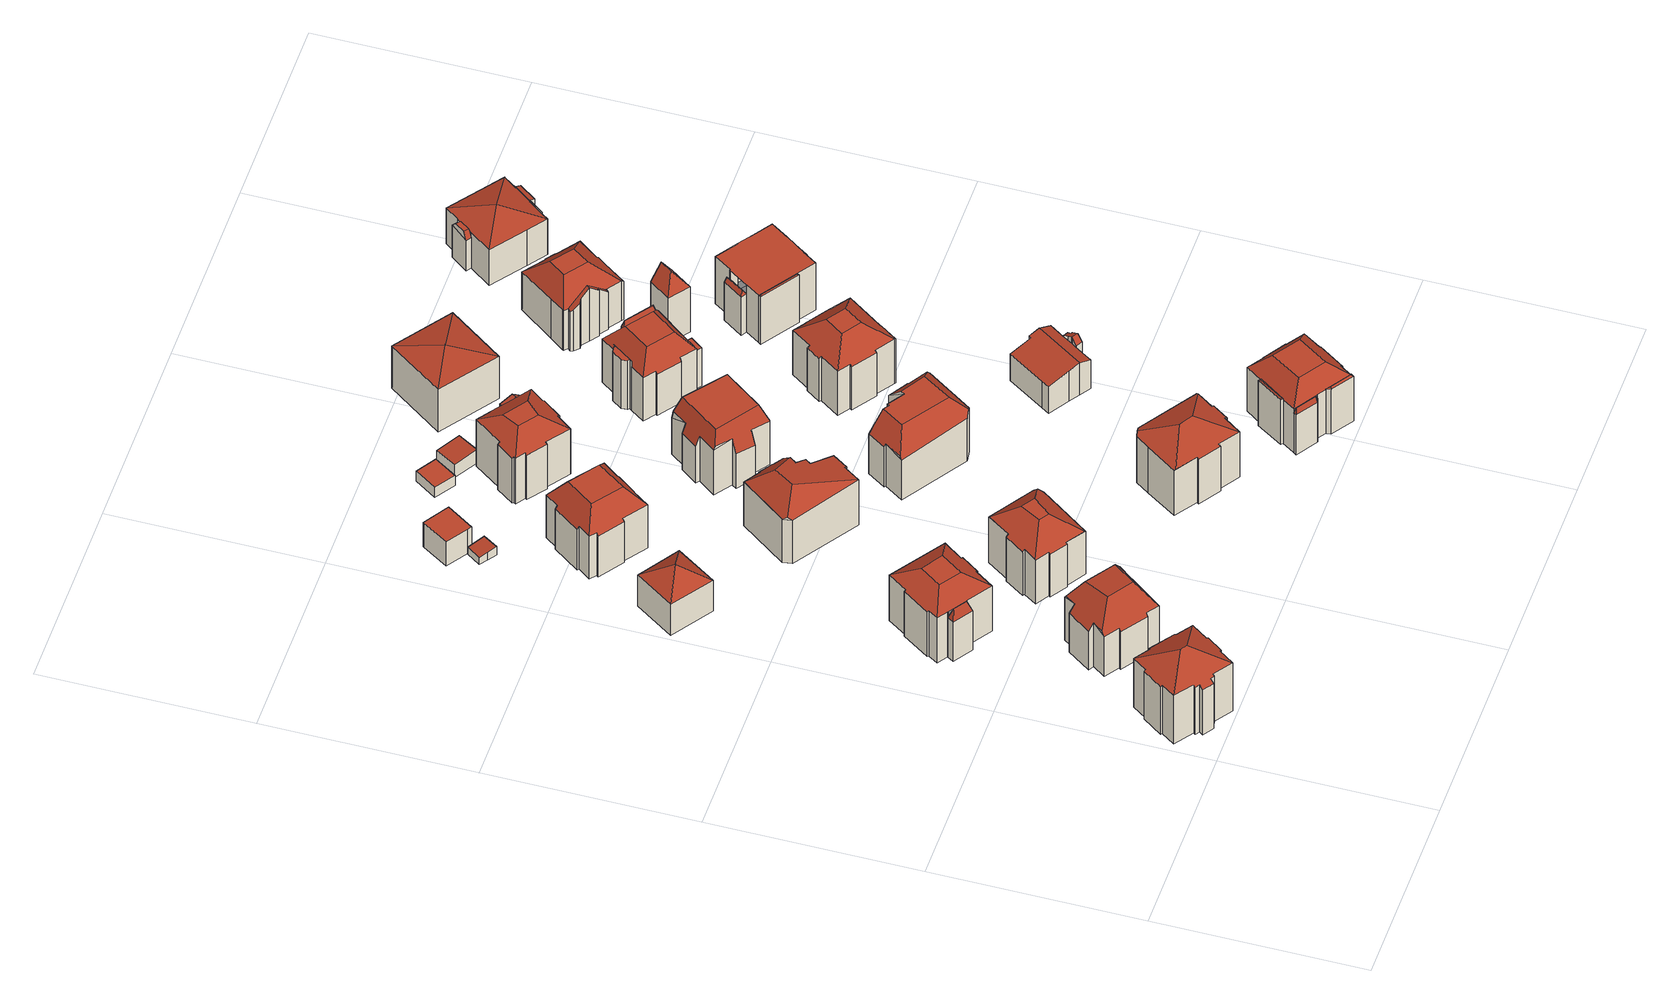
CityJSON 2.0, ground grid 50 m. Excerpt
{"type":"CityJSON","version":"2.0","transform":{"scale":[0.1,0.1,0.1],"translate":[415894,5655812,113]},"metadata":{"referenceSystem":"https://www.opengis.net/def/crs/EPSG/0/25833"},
"CityObjects":{
"building1":{"type":"Building","attributes":{"Dachtyp_tdc":"tdcHipRoof","Gemeindeschluessel":14612000,"Dachneigung":32.27,"QualitaetDacherkennung":60,"Geometrietyp2DReferenz":"3000","measuredHeight":19.19,"function":"31001_9998","roofType":"3200"},"geometry":[{"type":"Solid","lod":"2","boundaries":[[[[0,1,2,3]],[[1,4,5,2]],[[4,6,7,5]],[[6,8,9,7]],[[8,10,11,9]],[[4,1,0,12,13,14,15]],[[16,17,18,19,20,21,22]],[[14,23,24,25,26,16,22,15]],[[21,27,28,29,30,31,10,8,6,4,15,22]],[[11,32,33,34,35,36,37,38,39,40,41,42,43,44,45,46,47,48,49,3,2,5,7,9]],[[10,31,32,11]],[[31,30,33,32]],[[30,29,34,33]],[[29,28,35,34]],[[28,27,36,35]],[[27,21,37,36]],[[21,20,38,37]],[[20,19,39,38]],[[19,18,40,39]],[[18,17,41,40]],[[17,16,42,41]],[[16,26,43,42]],[[26,25,44,43]],[[25,24,45,44]],[[24,23,46,45]],[[23,14,47,46]],[[14,13,48,47]],[[13,12,49,48]],[[12,0,3,49]]]],"semantics":{"surfaces":[{"type":"WallSurface"},{"type":"RoofSurface"},{"type":"GroundSurface"}],"values":[[0,0,0,0,0,1,1,1,1,2,0,0,0,0,0,0,0,0,0,0,0,0,0,0,0,0,0,0,0]]}}]},
"building2":{"type":"Building","attributes":{"Dachtyp_tdc":"tdcFreeFormRoof","Gemeindeschluessel":14612000,"Dachneigung":58.88,"QualitaetDacherkennung":31,"Geometrietyp2DReferenz":"3000","measuredHeight":18.79,"function":"31001_9998","roofType":"5000"},"geometry":[{"type":"Solid","lod":"2","boundaries":[[[[50,51,52,53]],[[51,54,55,52]],[[54,56,57,55]],[[56,58,59,57]],[[58,60,61,59]],[[60,62,63,61]],[[62,64,65,63]],[[64,66,67,65]],[[66,68,69,67]],[[68,70,71,69]],[[70,72,73,71]],[[72,74,75,73]],[[74,76,77,75]],[[76,78,79,77]],[[78,80,81,79]],[[80,82,83,81]],[[82,84,85,83]],[[84,86,87,85]],[[86,88,89,87]],[[88,90,91,89]],[[90,92,93,91]],[[92,50,53,93]],[[94,95,51,50,92,90,88,86,96]],[[97,98,60,58,56,54,95,94]],[[72,70,68,66,64,62,98,97,99,100]],[[80,78,76,74,100,99,96,86,84,82]],[[96,99,97,94]],[[54,51,95]],[[74,72,100]],[[62,60,98]],[[53,52,55,57,59,61,63,65,67,69,71,73,75,77,79,81,83,85,87,89,91,93]]]],"semantics":{"surfaces":[{"type":"WallSurface"},{"type":"RoofSurface"},{"type":"GroundSurface"}],"values":[[0,0,0,0,0,0,0,0,0,0,0,0,0,0,0,0,0,0,0,0,0,0,1,1,1,1,1,0,0,0,2]]}}]},
"building3":{"type":"Building","attributes":{"Gemeindeschluessel":14612000,"Geometrietyp2DReferenz":"3000","function":"31001_9998","roofType":"9999"},"children":["building3-1","building3-2"]},
"building3-1":{"type":"BuildingPart","attributes":{"Dachtyp_tdc":"tdcCutTentRoof","Dachneigung":31.02,"QualitaetDacherkennung":62,"Geometrietyp2DReferenz":"3000","measuredHeight":16.84,"roofType":"9999"},"parents":["building3"],"geometry":[{"type":"MultiSurface","lod":"2","boundaries":[[[101,102,103,104]],[[102,105,106,103]],[[105,107,108,109,106]],[[110,111,112,113,114]],[[111,115,116,112]],[[115,117,118,116]],[[117,119,120,118]],[[119,121,122,120]],[[121,123,124,122]],[[123,125,126,124]],[[125,127,128,126]],[[127,129,130,128]],[[129,131,132,130]],[[131,101,104,132]],[[115,111,110,107,105,133,134]],[[125,123,121,119,117,115,134,135]],[[127,125,135,136]],[[105,102,101,131,129,127,136,133]],[[136,135,134,133]],[[104,103,106,109,113,112,116,118,120,122,124,126,128,130,132]]],"semantics":{"surfaces":[{"type":"WallSurface"},{"type":"RoofSurface"},{"type":"GroundSurface"}],"values":[0,0,0,0,0,0,0,0,0,0,0,0,0,0,1,1,1,1,1,2]}}]},
"building3-2":{"type":"BuildingPart","attributes":{"Dachtyp_tdc":"tdcFreeFormRoof","Dachneigung":72.31,"QualitaetDacherkennung":25,"Geometrietyp2DReferenz":"3000","measuredHeight":14.94,"roofType":"5000"},"parents":["building3"],"geometry":[{"type":"MultiSurface","lod":"2","boundaries":[[[108,137,138,109]],[[137,139,140,138]],[[139,114,113,140]],[[141,114,139]],[[142,141,139,137]],[[142,137,108]],[[141,142,108,114]],[[109,138,140,113]]],"semantics":{"surfaces":[{"type":"WallSurface"},{"type":"RoofSurface"},{"type":"GroundSurface"}],"values":[0,0,0,1,1,1,1,2]}}]},
"building4":{"type":"Building","attributes":{"Dachtyp_tdc":"tdcTentRoof","Gemeindeschluessel":14612000,"Dachneigung":35.31,"QualitaetDacherkennung":67,"Geometrietyp2DReferenz":"3000","measuredHeight":13.45,"function":"31001_9998","roofType":"3500"},"geometry":[{"type":"Solid","lod":"2","boundaries":[[[[143,144,145,146]],[[144,147,148,145]],[[147,149,150,148]],[[149,143,146,150]],[[144,143,151]],[[147,144,151]],[[149,147,151]],[[143,149,151]],[[146,145,148,150]]]],"semantics":{"surfaces":[{"type":"WallSurface"},{"type":"RoofSurface"},{"type":"GroundSurface"}],"values":[[0,0,0,0,1,1,1,1,2]]}}]},
"building5":{"type":"Building","attributes":{"Dachtyp_tdc":"tdcFreeFormRoof","Gemeindeschluessel":14612000,"Dachneigung":37.98,"QualitaetDacherkennung":47,"Geometrietyp2DReferenz":"3000","measuredHeight":17.77,"function":"31001_9998","roofType":"5000"},"geometry":[{"type":"Solid","lod":"2","boundaries":[[[[152,153,154,155]],[[153,156,157,154]],[[156,158,159,157]],[[158,160,161,159]],[[160,162,163,161]],[[162,164,165,163]],[[164,166,167,165]],[[166,168,169,167]],[[168,170,171,169]],[[170,172,173,171]],[[172,174,175,173]],[[174,176,177,175]],[[176,178,179,177]],[[178,152,155,179]],[[180,181,162,160,158,182,183]],[[164,181,180,184,185,166]],[[170,168,185,184,186,187,176,174,172]],[[186,183,182,156,153,152,178,187]],[[184,180,183,186]],[[164,162,181]],[[168,166,185]],[[178,176,187]],[[158,156,182]],[[155,154,157,159,161,163,165,167,169,171,173,175,177,179]]]],"semantics":{"surfaces":[{"type":"WallSurface"},{"type":"RoofSurface"},{"type":"GroundSurface"}],"values":[[0,0,0,0,0,0,0,0,0,0,0,0,0,0,1,1,1,1,1,0,0,0,0,2]]}}]},
"building6":{"type":"Building","attributes":{"Dachtyp_tdc":"tdcPolyFlatRoof","Gemeindeschluessel":14612000,"Dachneigung":5.12,"QualitaetDacherkennung":54,"Geometrietyp2DReferenz":"3000","measuredHeight":2.5,"function":"31001_9998","roofType":"2100"},"geometry":[{"type":"Solid","lod":"2","boundaries":[[[[188,189,190,191]],[[189,192,193,190]],[[192,194,195,193]],[[194,196,197,195]],[[196,198,199,197]],[[198,188,191,199]],[[198,196,194,192,189,188]],[[191,190,193,195,197,199]]]],"semantics":{"surfaces":[{"type":"WallSurface"},{"type":"RoofSurface"},{"type":"GroundSurface"}],"values":[[0,0,0,0,0,0,1,2]]}}]},
"building7":{"type":"Building","attributes":{"Dachtyp_tdc":"tdcPolyFlatRoof","Gemeindeschluessel":14612000,"Dachneigung":0,"QualitaetDacherkennung":75,"Geometrietyp2DReferenz":"3000","measuredHeight":7.37,"function":"31001_9998","roofType":"1000"},"geometry":[{"type":"Solid","lod":"2","boundaries":[[[[200,201,202,203]],[[201,204,205,202]],[[204,206,207,205]],[[206,208,209,207]],[[208,210,211,209]],[[210,200,203,211]],[[210,208,206,204,201,200]],[[203,202,205,207,209,211]]]],"semantics":{"surfaces":[{"type":"WallSurface"},{"type":"RoofSurface"},{"type":"GroundSurface"}],"values":[[0,0,0,0,0,0,1,2]]}}]},
"building8":{"type":"Building","attributes":{"Dachtyp_tdc":"tdcCutTentRoof","Gemeindeschluessel":14612000,"Dachneigung":49.96,"QualitaetDacherkennung":44,"Geometrietyp2DReferenz":"3000","measuredHeight":17.8,"function":"31001_9998","roofType":"9999"},"geometry":[{"type":"Solid","lod":"2","boundaries":[[[[212,213,214,215]],[[213,216,217,214]],[[216,218,219,217]],[[218,220,221,219]],[[220,222,223,221]],[[222,224,225,223]],[[224,226,227,225]],[[226,228,229,227]],[[228,230,231,229]],[[230,232,233,231]],[[232,234,235,233]],[[234,236,237,235]],[[236,238,239,237]],[[238,240,241,239]],[[240,242,243,241]],[[242,244,245,243]],[[244,246,247,245]],[[246,248,249,247]],[[248,250,251,249]],[[250,212,215,251]],[[226,224,222,220,218,216,252,253]],[[236,234,232,230,228,226,253,254]],[[246,244,242,240,238,236,254,255]],[[216,213,212,250,248,246,255,252]],[[255,254,253,252]],[[215,214,217,219,221,223,225,227,229,231,233,235,237,239,241,243,245,247,249,251]]]],"semantics":{"surfaces":[{"type":"WallSurface"},{"type":"RoofSurface"},{"type":"GroundSurface"}],"values":[[0,0,0,0,0,0,0,0,0,0,0,0,0,0,0,0,0,0,0,0,1,1,1,1,1,2]]}}]},
"building9":{"type":"Building","attributes":{"Dachtyp_tdc":"tdcFreeFormRoof","Gemeindeschluessel":14612000,"Dachneigung":15.79,"QualitaetDacherkennung":18,"Geometrietyp2DReferenz":"3000","measuredHeight":17.96,"function":"31001_9998","roofType":"5000"},"geometry":[{"type":"Solid","lod":"2","boundaries":[[[[256,257,258,259]],[[257,260,261,258]],[[260,262,263,261]],[[262,264,265,263]],[[264,266,267,265]],[[266,268,269,267]],[[268,270,271,269]],[[270,272,273,271]],[[272,274,275,273]],[[274,276,277,275]],[[276,278,279,277]],[[278,280,281,279]],[[280,282,283,281]],[[282,284,285,283]],[[284,256,259,285]],[[286,284,282,280,278,276,274,287,288]],[[268,289,290,291,270]],[[290,288,287,272,291]],[[266,264,262,260,257,256,286,288,290,289]],[[272,270,291]],[[274,272,287]],[[256,284,286]],[[268,266,289]],[[259,258,261,263,265,267,269,271,273,275,277,279,281,283,285]]]],"semantics":{"surfaces":[{"type":"WallSurface"},{"type":"RoofSurface"},{"type":"GroundSurface"}],"values":[[0,0,0,0,0,0,0,0,0,0,0,0,0,0,0,1,1,1,1,0,0,0,0,2]]}}]},
"building10":{"type":"Building","attributes":{"Dachtyp_tdc":"tdcPolyFlatRoof","Gemeindeschluessel":14612000,"Dachneigung":0,"QualitaetDacherkennung":70,"Geometrietyp2DReferenz":"3000","measuredHeight":3.01,"function":"31001_9998","roofType":"1000"},"geometry":[{"type":"Solid","lod":"2","boundaries":[[[[292,293,294,295]],[[293,296,297,294]],[[296,298,299,297]],[[298,292,295,299]],[[298,296,293,292]],[[295,294,297,299]]]],"semantics":{"surfaces":[{"type":"WallSurface"},{"type":"RoofSurface"},{"type":"GroundSurface"}],"values":[[0,0,0,0,1,2]]}}]},
"building11":{"type":"Building","attributes":{"Dachtyp_tdc":"tdcFreeFormRoof","Gemeindeschluessel":14612000,"Dachneigung":26.12,"QualitaetDacherkennung":54,"Geometrietyp2DReferenz":"3000","measuredHeight":17.51,"function":"31001_9998","roofType":"5000"},"geometry":[{"type":"Solid","lod":"2","boundaries":[[[[300,301,302,303]],[[301,304,305,302]],[[304,306,307,305]],[[306,308,309,307]],[[308,310,311,309]],[[310,312,313,311]],[[312,314,315,313]],[[314,316,317,315]],[[316,318,319,317]],[[318,320,321,319]],[[320,322,323,321]],[[322,324,325,323]],[[324,326,327,325]],[[326,300,303,327]],[[320,328,329,300,326,324,322]],[[330,331,314,312,310,332]],[[329,328,318,316,331,330]],[[304,301,300,329,330,332,308,306]],[[316,314,331]],[[320,318,328]],[[310,308,332]],[[303,302,305,307,309,311,313,315,317,319,321,323,325,327]]]],"semantics":{"surfaces":[{"type":"WallSurface"},{"type":"RoofSurface"},{"type":"GroundSurface"}],"values":[[0,0,0,0,0,0,0,0,0,0,0,0,0,0,1,1,1,1,0,0,0,2]]}}]},
"building12":{"type":"Building","attributes":{"Gemeindeschluessel":14612000,"Geometrietyp2DReferenz":"3000","function":"31001_9998","roofType":"9999"},"children":["building12-1","building12-2"]},
"building12-1":{"type":"BuildingPart","attributes":{"Dachtyp_tdc":"tdcCutTentRoof","Dachneigung":35.11,"QualitaetDacherkennung":45,"Geometrietyp2DReferenz":"3000","measuredHeight":17.32,"roofType":"9999"},"parents":["building12"],"geometry":[{"type":"MultiSurface","lod":"2","boundaries":[[[333,334,335,336]],[[334,337,338,335]],[[337,339,340,341,338]],[[342,343,344,345,346]],[[343,347,348,344]],[[347,349,350,348]],[[349,351,352,350]],[[351,353,354,352]],[[355,356,357,358]],[[356,359,360,357]],[[359,361,362,360]],[[361,363,364,362]],[[363,333,336,364]],[[365,366,367,368,339,337,369,370]],[[349,347,343,342,371,365,370,372]],[[359,356,355,353,351,349,372,373]],[[337,334,333,363,361,359,373,369]],[[373,372,370,369]],[[336,335,338,341,374,375,376,345,344,348,350,352,354,358,357,360,362,364]],[[353,355,358,354]]],"semantics":{"surfaces":[{"type":"WallSurface"},{"type":"RoofSurface"},{"type":"GroundSurface"}],"values":[0,0,0,0,0,0,0,0,0,0,0,0,0,1,1,1,1,1,2,0]}}]},
"building12-2":{"type":"BuildingPart","attributes":{"Dachtyp_tdc":"tdcGableRoof","Dachneigung":39.19,"QualitaetDacherkennung":22,"Geometrietyp2DReferenz":"3000","measuredHeight":14.59,"roofType":"3100"},"parents":["building12"],"geometry":[{"type":"MultiSurface","lod":"2","boundaries":[[[377,346,345,378]],[[340,379,380,341]],[[379,381,382,380]],[[381,383,384,382]],[[383,385,386,384]],[[385,387,388,386]],[[387,389,390,388]],[[389,377,378,390]],[[385,383,381,379,340,368,391]],[[391,366,392,393,346,377,389,387,385]],[[378,345,376,375,374,341,380,382,384,386,388,390]]],"semantics":{"surfaces":[{"type":"WallSurface"},{"type":"RoofSurface"},{"type":"GroundSurface"}],"values":[0,0,0,0,0,0,0,0,1,1,2]}}]},
"building13":{"type":"Building","attributes":{"Dachtyp_tdc":"tdcPolyFlatRoof","Gemeindeschluessel":14612000,"Dachneigung":2.71,"QualitaetDacherkennung":81,"Geometrietyp2DReferenz":"3000","measuredHeight":4.21,"function":"31001_9998","roofType":"2100"},"geometry":[{"type":"Solid","lod":"2","boundaries":[[[[394,395,396,397]],[[395,398,399,396]],[[398,400,401,399]],[[400,394,397,401]],[[400,398,395,394]],[[397,396,399,401]]]],"semantics":{"surfaces":[{"type":"WallSurface"},{"type":"RoofSurface"},{"type":"GroundSurface"}],"values":[[0,0,0,0,1,2]]}}]},
"building14":{"type":"Building","attributes":{"Dachtyp_tdc":"tdcFreeFormRoof","Gemeindeschluessel":14612000,"Dachneigung":0.141,"QualitaetDacherkennung":58,"Geometrietyp2DReferenz":"3000","measuredHeight":17.93,"function":"31001_9998","roofType":"5000"},"geometry":[{"type":"Solid","lod":"2","boundaries":[[[[402,403,404,405]],[[403,406,407,404]],[[406,408,409,407]],[[408,410,411,409]],[[410,412,413,411]],[[412,414,415,413]],[[414,416,417,415]],[[416,418,419,417]],[[418,420,421,419]],[[420,422,423,421]],[[422,424,425,423]],[[424,426,427,425]],[[426,428,429,427]],[[428,430,431,429]],[[430,432,433,431]],[[432,402,405,433]],[[416,434,435,436,437,422,420,418]],[[432,430,428,426,424,437,436,438,439]],[[440,441,410,408,406,403,402,439,438]],[[435,434,414,412,441,440]],[[436,435,440,438]],[[412,410,441]],[[416,414,434]],[[402,432,439]],[[424,422,437]],[[405,404,407,409,411,413,415,417,419,421,423,425,427,429,431,433]]]],"semantics":{"surfaces":[{"type":"WallSurface"},{"type":"RoofSurface"},{"type":"GroundSurface"}],"values":[[0,0,0,0,0,0,0,0,0,0,0,0,0,0,0,0,1,1,1,1,1,0,0,0,0,2]]}}]},
"building15":{"type":"Building","attributes":{"Dachtyp_tdc":"tdcFreeFormRoof","Gemeindeschluessel":14612000,"Dachneigung":48.61,"QualitaetDacherkennung":33,"Geometrietyp2DReferenz":"3000","measuredHeight":17.65,"function":"31001_9998","roofType":"5000"},"geometry":[{"type":"Solid","lod":"2","boundaries":[[[[442,443,444,445]],[[443,446,447,444]],[[446,448,449,447]],[[448,450,451,449]],[[450,452,453,451]],[[452,454,455,453]],[[454,456,457,455]],[[456,458,459,457]],[[458,460,461,459]],[[460,462,463,461]],[[462,464,465,463]],[[464,466,467,465]],[[466,442,445,467]],[[468,469,448,446,443,470]],[[460,458,456,471,472,473]],[[462,473,472,474,475,464]],[[466,475,474,468,470,442]],[[474,472,471,454,452,450,469,468]],[[443,442,470]],[[466,464,475]],[[450,448,469]],[[456,454,471]],[[462,460,473]],[[445,444,447,449,451,453,455,457,459,461,463,465,467]]]],"semantics":{"surfaces":[{"type":"WallSurface"},{"type":"RoofSurface"},{"type":"GroundSurface"}],"values":[[0,0,0,0,0,0,0,0,0,0,0,0,0,1,1,1,1,1,0,0,0,0,0,2]]}}]},
"building16":{"type":"Building","attributes":{"Gemeindeschluessel":14612000,"Geometrietyp2DReferenz":"3000","function":"31001_9998","roofType":"9999"},"children":["building16-1","building16-2","building16-3","building16-4"]},
"building16-1":{"type":"BuildingPart","attributes":{"Dachtyp_tdc":"tdcCutTentRoof","Dachneigung":43.69,"QualitaetDacherkennung":58,"Geometrietyp2DReferenz":"3000","measuredHeight":17.51,"roofType":"9999"},"parents":["building16"],"geometry":[{"type":"MultiSurface","lod":"2","boundaries":[[[476,477,478,479,480]],[[481,482,483,484]],[[482,485,486,483]],[[485,487,488,486]],[[487,489,490,488]],[[489,491,492,490]],[[491,493,494,492]],[[493,495,496,494]],[[495,497,498,496]],[[497,499,500,498]],[[499,501,502,500]],[[501,503,504,502]],[[505,506,507,508,509]],[[482,481,477,476,510,511]],[[493,491,489,487,485,482,511,512]],[[503,501,499,497,495,493,512,513]],[[476,506,505,503,513,510]],[[513,512,511,510]],[[479,478,484,483,486,488,490,492,494,496,498,500,502,504,509,508]]],"semantics":{"surfaces":[{"type":"WallSurface"},{"type":"RoofSurface"},{"type":"GroundSurface"}],"values":[0,0,0,0,0,0,0,0,0,0,0,0,0,1,1,1,1,1,2]}}]},
"building16-2":{"type":"BuildingPart","attributes":{"Dachtyp_tdc":"tdcFreeFormRoof","Dachneigung":39.72,"QualitaetDacherkennung":16,"Geometrietyp2DReferenz":"3000","measuredHeight":14.08,"roofType":"5000"},"parents":["building16"],"geometry":[{"type":"MultiSurface","lod":"2","boundaries":[[[514,515,505,509,516]],[[517,518,519,504,503]],[[518,514,516,519]],[[520,515,514]],[[521,520,514,518]],[[518,517,521]],[[517,515,520,521]],[[516,509,504,519]]],"semantics":{"surfaces":[{"type":"WallSurface"},{"type":"RoofSurface"},{"type":"GroundSurface"}],"values":[0,0,0,1,1,1,1,2]}}]},
"building16-3":{"type":"BuildingPart","attributes":{"Dachtyp_tdc":"tdcFreeFormRoof","Dachneigung":38.7,"QualitaetDacherkennung":16,"Geometrietyp2DReferenz":"3000","measuredHeight":14.09,"roofType":"5000"},"parents":["building16"],"geometry":[{"type":"MultiSurface","lod":"2","boundaries":[[[522,523,524,478,477]],[[523,525,526,524]],[[525,527,481,484,526]],[[528,527,525]],[[529,528,525,523]],[[529,523,522]],[[528,529,522,527]],[[478,524,526,484]]],"semantics":{"surfaces":[{"type":"WallSurface"},{"type":"RoofSurface"},{"type":"GroundSurface"}],"values":[0,0,0,1,1,1,1,2]}}]},
"building16-4":{"type":"BuildingPart","attributes":{"Dachtyp_tdc":"tdcFreeFormRoof","Dachneigung":76.29,"QualitaetDacherkennung":26,"Geometrietyp2DReferenz":"3000","measuredHeight":13.89,"roofType":"5000"},"parents":["building16"],"geometry":[{"type":"MultiSurface","lod":"2","boundaries":[[[508,530,531,479]],[[507,532,530,508]],[[532,533,531,530]],[[533,480,479,531]],[[534,532,507]],[[507,480,535,534]],[[480,533,535]],[[534,535,533,532]]],"semantics":{"surfaces":[{"type":"GroundSurface"},{"type":"WallSurface"},{"type":"RoofSurface"}],"values":[0,1,1,1,2,2,2,2]}}]},
"building17":{"type":"Building","attributes":{"Dachtyp_tdc":"tdcTentRoof","Gemeindeschluessel":14612000,"Dachneigung":13.23,"QualitaetDacherkennung":66,"Geometrietyp2DReferenz":"3000","measuredHeight":14.98,"function":"31001_9998","roofType":"3500"},"geometry":[{"type":"Solid","lod":"2","boundaries":[[[[536,537,538,539]],[[537,540,541,538]],[[542,540,543]],[[536,542,543]],[[537,536,543]],[[540,537,543]],[[541,544,539,538]],[[540,542,544,541]],[[542,536,539,544]]]],"semantics":{"surfaces":[{"type":"WallSurface"},{"type":"RoofSurface"},{"type":"GroundSurface"}],"values":[[0,0,1,1,1,1,2,0,0]]}}]},
"building18":{"type":"Building","attributes":{"Gemeindeschluessel":14612000,"Geometrietyp2DReferenz":"3000","function":"31001_9998","roofType":"9999"},"children":["building18-1","building18-2","building18-3","building18-4"]},
"building18-1":{"type":"BuildingPart","attributes":{"Dachtyp_tdc":"tdcCutTentRoof","Dachneigung":52.97,"QualitaetDacherkennung":49,"Geometrietyp2DReferenz":"3000","measuredHeight":17.82,"roofType":"9999"},"parents":["building18"],"geometry":[{"type":"MultiSurface","lod":"2","boundaries":[[[545,546,547,548]],[[546,549,550,551,547]],[[552,553,554,555,556]],[[553,557,558,554]],[[557,559,560,558]],[[559,561,560]],[[562,563,564,565]],[[563,566,567,564]],[[566,568,569,567]],[[568,570,571,569]],[[570,572,573,571]],[[572,574,575,573]],[[574,576,577,575]],[[576,578,579,577]],[[580,549,546,581,582]],[[566,563,562,559,557,553,552,580,582,583]],[[576,574,572,570,568,566,583,584]],[[546,545,578,576,584,581]],[[584,583,582,581]],[[548,547,551,585,555,554,558,560,564,567,569,571,573,575,577,579]]],"semantics":{"surfaces":[{"type":"WallSurface"},{"type":"RoofSurface"},{"type":"GroundSurface"}],"values":[0,0,0,0,0,0,0,0,0,0,0,0,0,0,1,1,1,1,1,2]}}]},
"building18-2":{"type":"BuildingPart","attributes":{"Dachtyp_tdc":"tdcFreeFormRoof","Dachneigung":75.4,"QualitaetDacherkennung":29,"Geometrietyp2DReferenz":"3000","measuredHeight":14.69,"roofType":"5000"},"parents":["building18"],"geometry":[{"type":"MultiSurface","lod":"2","boundaries":[[[586,587,588,589]],[[587,590,591,588]],[[590,556,555,591]],[[550,592,593,551]],[[592,586,589,593]],[[594,556,590,587,595]],[[587,586,592,596,595]],[[592,550,596]],[[550,594,595,596]],[[589,588,591,555,585,551,593]]],"semantics":{"surfaces":[{"type":"WallSurface"},{"type":"RoofSurface"},{"type":"GroundSurface"}],"values":[0,0,0,0,0,1,1,1,1,2]}}]},
"building18-3":{"type":"BuildingPart","attributes":{"Dachtyp_tdc":"tdcPolyFlatRoof","Dachneigung":0,"QualitaetDacherkennung":28,"Geometrietyp2DReferenz":"3000","measuredHeight":11.67,"roofType":"1000"},"parents":["building18"],"geometry":[{"type":"MultiSurface","lod":"2","boundaries":[[[561,597,598,560]],[[597,599,600,598]],[[599,565,564,600]],[[565,599,597,561]],[[560,598,600,564]]],"semantics":{"surfaces":[{"type":"WallSurface"},{"type":"RoofSurface"},{"type":"GroundSurface"}],"values":[0,0,0,1,2]}}]},
"building18-4":{"type":"BuildingPart","attributes":{"Dachtyp_tdc":"tdcPolyFlatRoof","Dachneigung":0,"QualitaetDacherkennung":27,"Geometrietyp2DReferenz":"3000","measuredHeight":14.97,"roofType":"1000"},"parents":["building18"],"geometry":[{"type":"MultiSurface","lod":"2","boundaries":[[[601,602,603,579]],[[602,604,605,603]],[[604,606,607,605]],[[606,608,609,607]],[[608,610,611,609]],[[610,612,613,614,611]],[[615,548,545]],[[601,579,578]],[[602,612,615,612,610,608,606,604,602,601]],[[603,605,607,609,611,614,548,614,603,579]]],"semantics":{"surfaces":[{"type":"WallSurface"},{"type":"RoofSurface"},{"type":"GroundSurface"}],"values":[0,0,0,0,0,0,0,0,1,2]}}]},
"building19":{"type":"Building","attributes":{"Gemeindeschluessel":14612000,"Geometrietyp2DReferenz":"3000","function":"31001_9998","roofType":"9999"},"children":["building19-1","building19-2"]},
"building19-1":{"type":"BuildingPart","attributes":{"Dachtyp_tdc":"tdcGableRoof","Dachneigung":11.04,"QualitaetDacherkennung":36,"Geometrietyp2DReferenz":"3000","measuredHeight":9.82,"roofType":"3100"},"parents":["building19"],"geometry":[{"type":"MultiSurface","lod":"2","boundaries":[[[616,617,618,619]],[[620,621,622,623,624,625,626,627]],[[627,628,629,630,631,632,617,616,620]],[[633,634,635,636,637,638,639,640,641,642,643,644,645,619,618]],[[631,630,635,634]],[[630,629,636,635]],[[629,628,637,636]],[[628,627,638,637]],[[627,626,639,638]],[[626,625,640,639]],[[625,624,641,640]],[[624,623,642,641]],[[623,622,643,642]],[[622,621,644,643]],[[621,620,645,644]],[[620,616,619,645]]],"semantics":{"surfaces":[{"type":"WallSurface"},{"type":"RoofSurface"},{"type":"GroundSurface"}],"values":[0,1,1,2,0,0,0,0,0,0,0,0,0,0,0,0]}}]},
"building19-2":{"type":"BuildingPart","attributes":{"Dachtyp_tdc":"tdcGableRoof","Dachneigung":31.51,"QualitaetDacherkennung":36,"Geometrietyp2DReferenz":"3000","measuredHeight":10.82,"roofType":"3100"},"parents":["building19"],"geometry":[{"type":"MultiSurface","lod":"2","boundaries":[[[646,647,648,649]],[[647,650,635,648]],[[650,651,631,634,635]],[[646,652,653,654,655,656]],[[656,651,650,647,646]],[[634,633,618,657,658,659,649,648,635]],[[655,618,617]],[[655,654,657,618]],[[654,653,658,657]],[[653,652,659,658]],[[652,646,649,659]]],"semantics":{"surfaces":[{"type":"WallSurface"},{"type":"RoofSurface"},{"type":"GroundSurface"}],"values":[0,0,0,1,1,2,0,0,0,0,0]}}]},
"building20":{"type":"Building","attributes":{"Dachtyp_tdc":"tdcCutTentRoof","Gemeindeschluessel":14612000,"Dachneigung":39.51,"QualitaetDacherkennung":54,"Geometrietyp2DReferenz":"3000","measuredHeight":17.88,"function":"31001_9998","roofType":"9999"},"geometry":[{"type":"Solid","lod":"2","boundaries":[[[[660,661,662,663]],[[661,664,665,662]],[[664,666,667,665]],[[666,668,669,667]],[[668,670,671,669]],[[670,672,673,671]],[[672,674,675,673]],[[674,676,677,675]],[[676,678,679,677]],[[678,680,681,679]],[[680,682,683,681]],[[682,684,685,683]],[[684,686,687,685]],[[686,688,689,687]],[[688,690,691,689]],[[690,692,693,691]],[[692,694,695,693]],[[694,696,697,695]],[[696,660,663,697]],[[674,672,670,668,666,664,698,699]],[[684,682,680,678,676,674,699,700]],[[692,690,688,686,684,700,701]],[[664,661,660,696,694,692,701,698]],[[701,700,699,698]],[[663,662,665,667,669,671,673,675,677,679,681,683,685,687,689,691,693,695,697]]]],"semantics":{"surfaces":[{"type":"WallSurface"},{"type":"RoofSurface"},{"type":"GroundSurface"}],"values":[[0,0,0,0,0,0,0,0,0,0,0,0,0,0,0,0,0,0,0,1,1,1,1,1,2]]}}]},
"building21":{"type":"Building","attributes":{"Dachtyp_tdc":"tdcFreeFormRoof","Gemeindeschluessel":14612000,"Dachneigung":55.6,"QualitaetDacherkennung":11,"Geometrietyp2DReferenz":"3000","measuredHeight":18.17,"function":"31001_9998","roofType":"5000"},"geometry":[{"type":"Solid","lod":"2","boundaries":[[[[702,703,704,705]],[[703,706,707,704]],[[706,708,709,707]],[[708,702,705,709]],[[710,708,706]],[[711,710,706,703]],[[711,703,702]],[[710,711,702,708]],[[705,704,707,709]]]],"semantics":{"surfaces":[{"type":"WallSurface"},{"type":"RoofSurface"},{"type":"GroundSurface"}],"values":[[0,0,0,0,0,1,1,1,2]]}}]},
"building22":{"type":"Building","attributes":{"Gemeindeschluessel":14612000,"Geometrietyp2DReferenz":"3000","function":"31001_9998","roofType":"9999"},"children":["building22-1","building22-2"]},
"building22-1":{"type":"BuildingPart","attributes":{"Dachtyp_tdc":"tdcGableRoof","Dachneigung":39.14,"QualitaetDacherkennung":12,"Geometrietyp2DReferenz":"3000","measuredHeight":16.27,"roofType":"3100"},"parents":["building22"],"geometry":[{"type":"MultiSurface","lod":"2","boundaries":[[[712,713,714,715]],[[713,716,717,714]],[[718,719,720,721]],[[719,722,723,720]],[[722,724,725,723]],[[724,726,727,725]],[[726,728,729,727]],[[728,730,731,729]],[[730,712,715,731]],[[726,724,722,719,718,732,733]],[[733,734,716,713,712,730,728,726]],[[715,714,717,735,721,720,723,725,727,729,731]]],"semantics":{"surfaces":[{"type":"WallSurface"},{"type":"RoofSurface"},{"type":"GroundSurface"}],"values":[0,0,0,0,0,0,0,0,0,1,1,2]}}]},
"building22-2":{"type":"BuildingPart","attributes":{"Dachtyp_tdc":"tdcCutTentRoof","Dachneigung":44.69,"QualitaetDacherkennung":51,"Geometrietyp2DReferenz":"3000","measuredHeight":16.78,"roofType":"9999"},"parents":["building22"],"geometry":[{"type":"MultiSurface","lod":"2","boundaries":[[[736,737,738,739]],[[737,740,741,738]],[[740,742,743,741]],[[742,744,745,743]],[[744,746,747,745]],[[746,748,749,747]],[[748,750,751,749]],[[750,752,753,751]],[[752,754,755,753]],[[754,756,757,755]],[[756,758,718,721,757]],[[759,717,716]],[[759,760,761,717]],[[760,762,763,761]],[[762,764,765,763]],[[764,736,739,765]],[[746,744,742,740,737,736,766,767]],[[756,754,752,750,748,746,767,768]],[[760,759,734,769,732,758,756,768,770]],[[736,764,762,760,770,766]],[[770,768,767,766]],[[739,738,741,743,745,747,749,751,753,755,757,721,735,717,761,763,765]]],"semantics":{"surfaces":[{"type":"WallSurface"},{"type":"RoofSurface"},{"type":"GroundSurface"}],"values":[0,0,0,0,0,0,0,0,0,0,0,0,0,0,0,0,1,1,1,1,1,2]}}]},
"building23":{"type":"Building","attributes":{"Gemeindeschluessel":14612000,"Geometrietyp2DReferenz":"3000","function":"31001_9998","roofType":"9999"},"children":["building23-1","building23-2","building23-3","building23-4","building23-5"]},
"building23-1":{"type":"BuildingPart","attributes":{"Dachtyp_tdc":"tdcFreeFormRoof","Dachneigung":12.13,"QualitaetDacherkennung":13,"Geometrietyp2DReferenz":"3000","measuredHeight":14.66,"roofType":"5000"},"parents":["building23"],"geometry":[{"type":"MultiSurface","lod":"2","boundaries":[[[771,772,773,774]],[[772,775,776,777,773]],[[778,771,774,779,780]],[[775,772,781]],[[782,781,772,771]],[[782,771,778]],[[778,775,781,782]],[[774,773,777,779]]],"semantics":{"surfaces":[{"type":"WallSurface"},{"type":"RoofSurface"},{"type":"GroundSurface"}],"values":[0,0,0,1,1,1,1,2]}}]},
"building23-2":{"type":"BuildingPart","attributes":{"Dachtyp_tdc":"tdcPolyFlatRoof","Dachneigung":0,"QualitaetDacherkennung":72,"Geometrietyp2DReferenz":"3000","measuredHeight":14.53,"roofType":"1000"},"parents":["building23"],"geometry":[{"type":"MultiSurface","lod":"2","boundaries":[[[783,784,785,786,787]],[[784,788,789,790,785]],[[791,792,793,794,795]],[[792,796,797,793]],[[796,780,779,797]],[[776,798,799,777]],[[798,800,799]],[[801,802,803,804,805]],[[802,806,807,803]],[[806,808,809,810,807]],[[806,802,801,798,776,780,796,792,791,788,784,783,808]],[[810,786,785,790,794,793,797,779,777,799,804,803,807]]],"semantics":{"surfaces":[{"type":"WallSurface"},{"type":"RoofSurface"},{"type":"GroundSurface"}],"values":[0,0,0,0,0,0,0,0,0,0,1,2]}}]},
"building23-3":{"type":"BuildingPart","attributes":{"Dachtyp_tdc":"tdcFreeFormRoof","Dachneigung":61.85,"QualitaetDacherkennung":26,"Geometrietyp2DReferenz":"3000","measuredHeight":13.15,"roofType":"5000"},"parents":["building23"],"geometry":[{"type":"MultiSurface","lod":"2","boundaries":[[[789,811,812,790]],[[811,813,814,812]],[[813,795,794,814]],[[815,795,813]],[[816,815,813,811]],[[816,811,789]],[[815,816,789,795]],[[790,812,814,794]]],"semantics":{"surfaces":[{"type":"WallSurface"},{"type":"RoofSurface"},{"type":"GroundSurface"}],"values":[0,0,0,0,1,1,1,2]}}]},
"building23-4":{"type":"BuildingPart","attributes":{"Dachtyp_tdc":"tdcFreeFormRoof","Dachneigung":54.36,"QualitaetDacherkennung":14,"Geometrietyp2DReferenz":"3000","measuredHeight":12.79,"roofType":"5000"},"parents":["building23"],"geometry":[{"type":"MultiSurface","lod":"2","boundaries":[[[800,817,818,799]],[[817,819,820,818]],[[819,805,804,820]],[[821,805,819]],[[822,821,819,817]],[[822,817,800]],[[821,822,800,805]],[[799,818,820,804]]],"semantics":{"surfaces":[{"type":"WallSurface"},{"type":"RoofSurface"},{"type":"GroundSurface"}],"values":[0,0,0,0,1,1,1,2]}}]},
"building23-5":{"type":"BuildingPart","attributes":{"Dachtyp_tdc":"tdcPolyFlatRoof","Dachneigung":0,"QualitaetDacherkennung":38,"Geometrietyp2DReferenz":"3000","measuredHeight":4.25,"roofType":"1000"},"parents":["building23"],"geometry":[{"type":"MultiSurface","lod":"2","boundaries":[[[809,823,824,810]],[[823,825,826,824]],[[825,787,786,826]],[[787,825,823,809]],[[810,824,826,786]]],"semantics":{"surfaces":[{"type":"WallSurface"},{"type":"RoofSurface"},{"type":"GroundSurface"}],"values":[0,0,0,1,2]}}]},
"building24":{"type":"Building","attributes":{"Gemeindeschluessel":14612000,"Geometrietyp2DReferenz":"3000","function":"31001_9998","roofType":"9999"},"children":["building24-1","building24-2","building24-3"]},
"building24-1":{"type":"BuildingPart","attributes":{"Dachtyp_tdc":"tdcPolyFlatRoof","Dachneigung":18.67,"QualitaetDacherkennung":21,"Geometrietyp2DReferenz":"3000","measuredHeight":11.46,"roofType":"2100"},"parents":["building24"],"geometry":[{"type":"MultiSurface","lod":"2","boundaries":[[[827,828,829,830,831]],[[828,832,833,829]],[[832,834,835,833]],[[834,836,837,835]],[[836,838,837]],[[834,832,828,827,836]],[[830,829,833,835,837]]],"semantics":{"surfaces":[{"type":"WallSurface"},{"type":"RoofSurface"},{"type":"GroundSurface"}],"values":[0,0,0,0,0,1,2]}}]},
"building24-2":{"type":"BuildingPart","attributes":{"Dachtyp_tdc":"tdcCutGableRoof","Dachneigung":0.141,"QualitaetDacherkennung":39,"Geometrietyp2DReferenz":"3000","measuredHeight":11.19,"roofType":"9999"},"parents":["building24"],"geometry":[{"type":"MultiSurface","lod":"2","boundaries":[[[839,840,841,842]],[[840,843,844,841]],[[843,845,846,844]],[[840,839,847,848,849]],[[843,840,849,850]],[[845,843,850,851,852]],[[850,849,848,851]],[[842,841,844,846]]],"semantics":{"surfaces":[{"type":"WallSurface"},{"type":"RoofSurface"},{"type":"GroundSurface"}],"values":[0,0,0,1,0,1,1,2]}}]},
"building24-3":{"type":"BuildingPart","attributes":{"Dachtyp_tdc":"tdcTentRoof","Dachneigung":20.15,"QualitaetDacherkennung":66,"Geometrietyp2DReferenz":"3000","measuredHeight":13.86,"roofType":"3500"},"parents":["building24"],"geometry":[{"type":"MultiSurface","lod":"2","boundaries":[[[853,854,855,856]],[[854,831,830,855]],[[838,857,858,837]],[[857,859,860,858]],[[859,861,862,860]],[[861,863,842,862]],[[863,839,842]],[[864,846,845]],[[864,865,866,846]],[[865,867,868,866]],[[867,869,870,868]],[[869,853,856,870]],[[857,838,831,854,871]],[[861,859,857,871]],[[865,864,852,847,863,861,871]],[[854,853,869,867,865,871]],[[856,855,830,837,858,860,862,842,846,866,868,870]]],"semantics":{"surfaces":[{"type":"WallSurface"},{"type":"RoofSurface"},{"type":"GroundSurface"}],"values":[0,0,0,0,0,0,0,0,0,0,0,0,1,1,1,1,2]}}]}
},
"vertices":[
[176,45,157],[172,48,160],[172,48,11],[176,45,11],[145,9,160],[145,9,11],[101,40,160],[101,40,11],[98,36,156],[98,36,11],[89,42,156],[89,42,11],[202,82,158],[198,85,161],[225,124,161],[126,106,203],[94,216,161],[70,181,161],[66,184,158],[33,137,157],[37,134,160],[14,101,160],[110,117,203],[188,150,161],[191,154,158],[134,194,158],[131,190,161],[58,70,159],[55,66,156],[64,59,156],[58,50,149],[83,33,149],[83,33,11],[58,50,11],[64,59,11],[55,66,11],[58,70,11],[14,101,11],[37,134,11],[33,137,11],[66,184,11],[70,181,11],[94,216,11],[131,190,11],[134,194,11],[191,154,11],[188,150,11],[225,124,11],[198,85,11],[202,82,11],
[203,282,125],[170,305,125],[170,305,3],[203,282,3],[191,336,138],[191,336,3],[179,343,120],[179,343,3],[217,398,124],[217,398,3],[229,390,142],[229,390,3],[248,418,136],[248,418,3],[280,396,136],[280,396,3],[283,400,127],[283,400,3],[309,382,127],[309,382,3],[339,361,127],[339,361,3],[336,357,136],[336,357,3],[371,333,134],[371,333,3],[349,301,131],[349,301,3],[352,298,124],[352,298,3],[323,256,121],[323,256,3],[320,259,128],[320,259,3],[295,223,125],[295,223,3],[293,220,125],[293,220,3],[264,240,125],[264,240,3],[261,236,118],[261,236,3],[200,278,118],[200,278,3],[225,315,191],[173,311,136],[283,275,191],[259,375,187],[245,414,144],[326,329,187],[370,334,136],
[258,616,144],[254,619,148],[254,619,9],[258,616,9],[223,573,147],[223,573,9],[166,611,147],[166,611,130],[166,611,9],[121,641,147],[122,641,147],[122,641,9],[121,641,9],[121,641,130],[97,658,147],[97,658,9],[112,681,147],[112,681,9],[109,684,145],[109,684,9],[153,749,146],[153,749,9],[157,747,148],[157,747,9],[188,793,149],[188,793,9],[314,707,149],[314,707,9],[283,662,148],[283,662,9],[288,659,145],[288,659,9],[215,640,177],[166,674,177],[201,726,177],[251,693,177],
[156,596,130],[156,596,9],[111,626,130],[111,626,9],[124,629,158],[153,609,158],
[6,1227,105],[69,1321,105],[69,1321,10],[6,1227,10],[166,1258,104],[166,1258,10],[103,1162,104],[103,1162,10],[86,1242,145],
[343,542,142],[374,588,145],[374,588,9],[343,542,9],[379,585,150],[379,585,9],[416,641,149],[416,641,9],[520,573,149],[520,573,9],[520,570,151],[520,570,9],[523,550,148],[523,550,9],[444,431,140],[444,431,9],[398,461,143],[398,461,9],[396,458,140],[396,458,9],[356,484,140],[356,484,9],[358,488,143],[358,488,9],[328,508,143],[328,508,9],[348,539,147],[348,539,9],[462,552,187],[521,563,155],[413,637,153],[431,572,187],[428,508,187],[441,433,143],[404,524,187],[329,509,144],
[85,1681,33],[108,1714,33],[108,1714,12],[85,1681,12],[117,1708,34],[117,1708,12],[146,1689,37],[146,1689,12],[124,1654,37],[124,1654,12],[103,1668,35],[103,1668,12],
[58,1747,88],[98,1808,88],[98,1808,14],[58,1747,14],[100,1811,88],[100,1811,14],[160,1773,88],[160,1773,14],[117,1708,88],[117,1708,14],[108,1714,88],[108,1714,14],
[126,1427,136],[129,1431,142],[129,1431,11],[126,1427,11],[114,1443,142],[114,1443,11],[136,1473,142],[136,1473,11],[132,1476,135],[132,1476,11],[178,1539,135],[178,1539,11],[182,1536,142],[182,1536,11],[206,1568,142],[206,1568,11],[244,1540,142],[244,1540,11],[247,1544,135],[247,1544,11],[299,1508,134],[299,1508,11],[295,1503,142],[295,1503,11],[332,1477,143],[332,1477,11],[304,1439,142],[304,1439,11],[308,1436,137],[308,1436,11],[276,1392,136],[276,1392,11],[272,1395,142],[272,1395,11],[240,1351,143],[240,1351,11],[186,1390,143],[186,1390,11],[183,1386,136],[183,1386,11],[165,1454,189],[214,1522,189],[282,1472,189],[233,1404,189],
[425,1076,175],[448,1061,167],[448,1061,11],[425,1076,11],[439,1048,167],[439,1048,11],[493,1012,149],[493,1012,11],[469,975,149],[469,975,11],[465,978,150],[465,978,11],[439,939,149],[439,939,11],[288,1040,143],[288,1040,11],[284,1063,143],[284,1063,11],[364,1174,146],[364,1174,11],[400,1148,149],[400,1148,11],[403,1152,144],[403,1152,11],[432,1131,146],[432,1131,11],[429,1127,151],[429,1127,11],[450,1112,152],[450,1112,11],[436,1092,175],[363,1173,147],[377,1107,191],[440,940,150],[346,1060,191],[286,1051,151],
[305,1803,32],[258,1834,32],[258,1834,2],[305,1803,2],[293,1887,32],[293,1887,2],[340,1857,32],[340,1857,2],
[817,201,149],[769,233,149],[769,233,10],[817,201,10],[766,228,146],[766,228,10],[715,262,146],[715,262,10],[718,266,149],[718,266,10],[666,301,147],[666,301,10],[714,375,150],[714,375,10],[737,408,151],[737,408,10],[762,412,152],[762,412,10],[897,322,152],[897,322,10],[869,280,153],[869,280,10],[874,277,150],[874,277,10],[850,240,148],[850,240,10],[845,244,151],[845,244,10],[894,318,154],[799,301,185],[767,322,185],[749,410,156],[670,299,149],
[312,1710,149],[317,1707,153],[317,1707,11],[312,1710,11],[365,1774,155],[365,1774,11],[397,1751,155],[397,1751,137],[397,1751,11],[465,1653,150],[433,1608,149],[433,1608,11],[465,1653,11],[465,1653,119],[429,1611,152],[429,1611,11],[402,1574,150],[402,1574,11],[348,1613,151],[348,1613,11],[345,1609,147],[345,1609,11],[301,1641,147],[304,1645,151],[304,1645,11],[301,1641,11],[282,1660,151],[282,1660,11],[285,1665,151],[285,1665,11],[282,1668,147],[282,1668,11],[484,1688,155],[453,1710,155],[451,1712,155],[445,1716,155],[369,1716,182],[424,1677,182],[461,1656,154],[390,1642,184],[346,1674,184],[451,1712,11],[484,1688,11],[461,1656,11],
[492,1691,120],[492,1691,11],[401,1757,137],[401,1757,11],[428,1738,147],[428,1738,11],[431,1742,147],[431,1742,11],[458,1722,157],[458,1722,11],[480,1707,136],[480,1707,11],[476,1702,136],[476,1702,11],[451,1712,157],[484,1688,123],[461,1656,123],
[380,1777,46],[325,1810,43],[325,1810,4],[380,1777,4],[355,1860,43],[355,1860,4],[409,1826,46],[409,1826,4],
[435,1263,146],[465,1304,146],[465,1304,9],[435,1263,9],[457,1310,120],[457,1310,9],[487,1350,120],[487,1350,9],[495,1344,146],[495,1344,9],[525,1385,119],[525,1385,9],[646,1296,105],[646,1296,9],[611,1249,144],[611,1249,9],[623,1240,104],[623,1240,9],[595,1202,104],[595,1202,9],[583,1211,144],[583,1211,9],[557,1175,142],[557,1175,9],[516,1204,146],[516,1204,9],[507,1192,111],[507,1192,9],[467,1222,115],[467,1222,9],[475,1234,151],[475,1234,9],[640,1289,144],[621,1290,188],[554,1199,188],[557,1175,144],[457,1265,188],[438,1261,155],[528,1362,188],[521,1380,146],
[538,873,132],[568,918,139],[568,918,10],[538,873,10],[564,921,132],[564,921,10],[592,964,132],[592,964,10],[639,933,183],[639,933,10],[642,938,183],[642,938,10],[680,912,184],[680,912,10],[710,956,137],[710,956,10],[753,926,141],[753,926,10],[750,921,147],[750,921,10],[795,890,142],[795,890,10],[719,778,144],[719,778,10],[690,773,141],[690,773,10],[591,890,183],[626,942,183],[541,878,139],[686,920,184],[742,885,186],[790,894,150],[697,816,186],[705,776,155],
[923,113,142],[942,142,142],[942,142,8],[923,113,8],[923,113,130],[984,205,142],[1012,245,142],[1012,245,8],[984,205,8],[1051,219,142],[1051,219,8],[1054,223,137],[1054,223,8],[1107,188,137],[1107,188,8],[1104,184,142],[1104,184,8],[1144,157,142],[1144,157,8],[1117,116,142],[1117,116,8],[1121,113,137],[1121,113,8],[1080,51,137],[1080,51,8],[1075,54,142],[1075,54,8],[1056,25,142],[1056,25,8],[998,64,142],[979,76,142],[979,76,130],[979,76,8],[998,64,8],[977,118,183],[1025,191,183],[1088,149,183],[1039,77,183],
[999,52,145],[998,64,145],[999,52,8],[1056,25,145],[1051,18,145],[1051,18,8],[1003,55,149],[1050,24,149],
[942,142,146],[937,146,146],[937,146,8],[978,209,146],[978,209,8],[984,205,146],[979,204,149],[941,147,149],
[968,73,8],[918,106,8],[968,73,130],[918,106,130],[969,78,147],[924,108,146],
[536,2016,139],[669,1921,139],[669,1921,9],[536,2016,9],[573,1787,139],[573,1787,9],[440,1883,139],[555,1902,158],[440,1883,9],
[661,1557,143],[685,1590,143],[685,1590,10],[661,1557,10],[732,1555,144],[732,1555,136],[732,1555,10],[805,1502,138],[777,1464,138],[777,1464,10],[805,1502,10],[805,1502,119],[774,1467,144],[774,1467,10],[742,1425,144],[742,1425,10],[742,1425,127],[720,1395,144],[720,1395,143],[720,1395,10],[720,1395,127],[716,1388,143],[716,1388,10],[680,1414,144],[680,1414,10],[676,1410,136],[676,1410,10],[624,1448,136],[624,1448,10],[626,1452,142],[626,1452,10],[599,1472,143],[599,1472,10],[623,1505,143],[623,1505,10],[801,1504,144],[693,1541,188],[754,1496,188],[709,1435,188],[648,1479,188],[801,1504,10],
[740,1563,136],[807,1513,136],[807,1513,10],[740,1563,10],[811,1510,119],[811,1510,10],[738,1564,136],[738,1564,10],[801,1504,136],[800,1512,157],[739,1556,157],
[759,1413,127],[759,1413,10],[737,1383,127],[737,1383,10],
[623,1505,160],[627,1511,160],[627,1511,10],[622,1514,160],[622,1514,10],[621,1528,160],[621,1528,10],[639,1553,160],[639,1553,10],[653,1555,160],[653,1555,10],[657,1552,160],[657,1552,143],[657,1552,10],[661,1557,160],
[1048,696,98],[1024,660,98],[1024,660,11],[1048,696,11],[1022,714,110],[999,730,104],[995,724,104],[946,756,93],[888,666,93],[876,648,93],[925,617,104],[948,601,110],[975,584,98],[990,608,98],[1000,623,98],[1000,624,98],[1009,636,98],[1009,636,11],[1000,624,11],[1000,623,11],[990,608,11],[975,584,11],[948,601,11],[925,617,11],[876,648,11],[888,666,11],[946,756,11],[995,724,11],[999,730,11],[1022,714,11],
[1022,628,120],[1014,615,105],[1014,615,11],[1022,628,11],[1000,623,105],[1000,624,105],[1032,643,109],[1029,645,108],[1035,654,102],[1024,660,102],[1009,636,120],[1035,654,11],[1029,645,11],[1032,643,11],
[761,1054,144],[764,1059,148],[764,1059,12],[761,1054,12],[736,1078,148],[736,1078,12],[769,1125,148],[769,1125,12],[765,1128,143],[765,1128,12],[788,1162,143],[788,1162,12],[792,1158,148],[792,1158,12],[825,1206,148],[825,1206,12],[854,1186,148],[854,1186,12],[856,1189,144],[856,1189,12],[912,1150,145],[912,1150,12],[910,1147,149],[910,1147,12],[953,1117,149],[953,1117,12],[893,1031,149],[893,1031,12],[895,1029,147],[895,1029,12],[866,988,147],[866,988,12],[864,989,149],[864,989,12],[820,1020,148],[820,1020,12],[817,1015,144],[817,1015,12],[807,1091,190],[838,1135,190],[881,1105,191],[851,1061,191],
[881,1454,151],[834,1488,151],[834,1488,12],[881,1454,12],[872,1539,151],[872,1539,12],[918,1506,151],[918,1506,12],[895,1523,193],[875,1495,193],
[753,1676,137],[751,1682,133],[751,1682,12],[753,1676,12],[757,1689,133],[757,1689,12],[839,1627,129],[836,1623,129],[836,1623,12],[839,1627,12],[815,1640,153],[815,1640,12],[812,1636,153],[812,1636,12],[792,1651,175],[792,1651,12],[773,1666,155],[773,1666,12],[765,1664,151],[765,1664,12],[835,1631,134],[798,1659,175],[758,1688,134],[798,1659,12],
[839,1818,128],[887,1782,128],[887,1782,12],[839,1818,12],[894,1783,124],[894,1783,12],[915,1768,123],[915,1768,12],[916,1761,127],[916,1761,12],[963,1726,128],[963,1726,12],[927,1678,130],[927,1678,12],[931,1675,125],[931,1675,12],[916,1656,126],[916,1656,12],[875,1601,129],[875,1601,12],[871,1604,134],[871,1604,12],[839,1627,134],[757,1689,134],[748,1696,134],[748,1696,12],[750,1699,134],[750,1699,12],[775,1733,132],[775,1733,12],[839,1756,178],[891,1717,178],[861,1676,180],[798,1659,134],[808,1715,180],
[976,1238,159],[889,1298,159],[889,1298,13],[976,1238,13],[893,1304,159],[893,1304,158],[893,1304,13],[980,1244,159],[980,1244,13],[980,1244,158],[894,1299,160],[975,1243,160],
[1055,1374,158],[1106,1339,158],[1106,1339,13],[1055,1374,13],[1055,1374,56],[1078,1297,158],[1078,1297,130],[1078,1297,13],[1045,1249,158],[1045,1250,158],[1045,1250,13],[1045,1249,13],[1045,1249,130],[1022,1215,158],[1022,1215,13],[916,1338,158],[916,1338,13],[916,1338,130],[948,1385,158],[949,1385,158],[949,1385,13],[948,1385,13],[948,1385,130],[977,1427,158],[977,1427,13],[1028,1392,158],[1028,1392,56],[1028,1392,13],
[1090,1289,130],[1090,1289,13],[1058,1241,130],[1058,1241,13],[1052,1245,145],[1080,1287,145],
[903,1346,130],[903,1346,13],[936,1394,130],[936,1394,13],[942,1390,141],[914,1348,141],
[1039,1408,56],[1039,1408,13],[1066,1389,56],[1066,1389,13],
[1081,1907,125],[1091,1899,121],[1091,1899,11],[1081,1907,11],[1081,1907,121],[1061,1858,121],[1061,1858,11],[1050,1866,125],[1050,1866,11],[1023,1829,125],[1023,1829,11],[1023,1829,121],
[926,1958,104],[915,1966,103],[915,1966,11],[926,1958,11],[946,2007,109],[946,2007,11],[956,1999,109],[956,1999,11],[931,1965,121],[932,1966,123],[921,1974,123],[938,1997,123],[949,1989,123],[949,1990,121],
[1105,1939,121],[1104,1938,121],[1104,1938,11],[1105,1939,11],[1012,1814,121],[1012,1814,11],[968,1846,121],[968,1846,11],[887,1906,121],[887,1906,11],[926,1958,121],[956,1999,121],[980,2031,121],[980,2031,11],[1053,1977,121],[1053,1977,11],[1103,1940,121],[1103,1940,11],[995,1923,149]
]}
